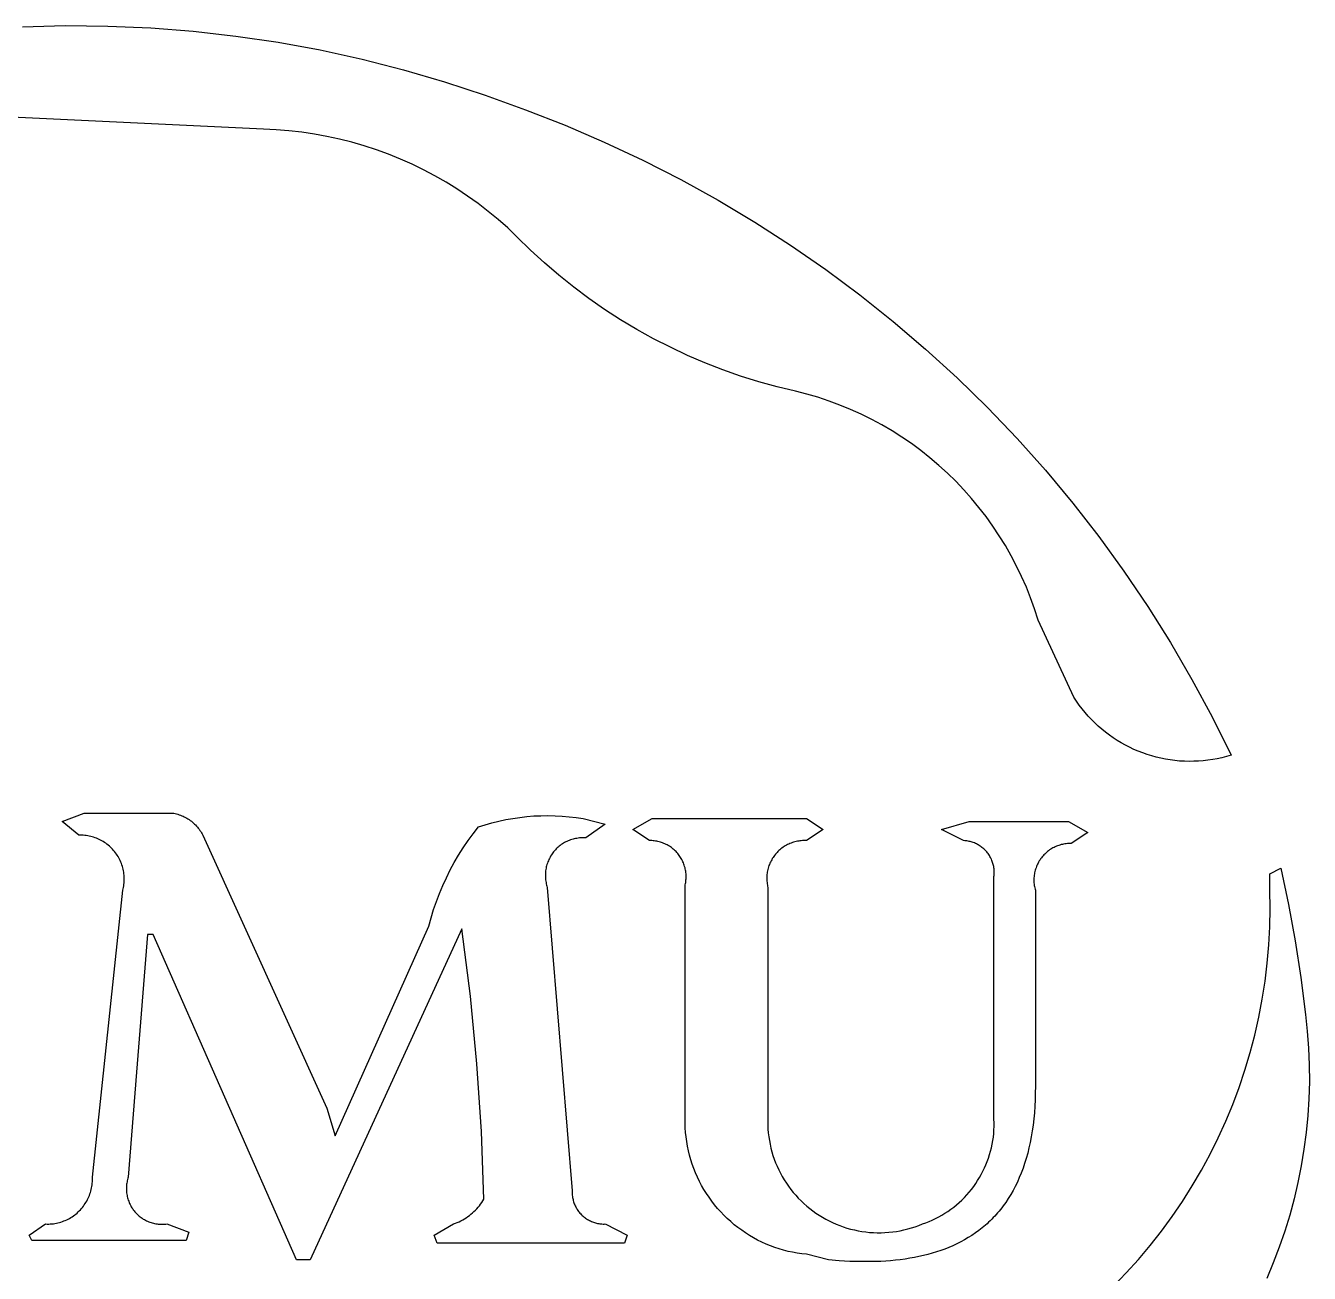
# Model space of a CAD drawing. Header units: millimetres. Extents: x 2135 to 254135, y 1035 to 90135.
# Drawn here: x 38987.3 to 39266.8, y 7235.4 to 7507.1 of the extents above; entities that cross this region are included whole.
import ezdxf

# ---------------------------------------------------------------- set-up
doc = ezdxf.new("R2010")
doc.units = ezdxf.units.MM
for name, color, linetype in [('form_TED.A', 40, 'Continuous'), ('HAT_TED.A', 9, 'Continuous'), ('WA2(가벽)_TED.A', 7, 'Continuous')]:
    doc.layers.add(name, color=color, linetype=linetype)

# ---------------------------------------------------------------- blocks, each defined once
blk = doc.blocks.new('BLOCK')
at = {"layer": 'HAT_TED.A', "color": 251}
for p, q in [((423961.526, -454299.521), (423961.987, -454299.509)), ((423961.987, -454299.509), (423962.448, -454299.513)), ((423962.448, -454299.513), (423962.909, -454299.533)), ((423962.909, -454299.533), (423963.368, -454299.569)), ((423963.368, -454299.569), (423963.827, -454299.621)), ((423963.827, -454299.621), (423964.283, -454299.688)), ((423964.283, -454299.688), (423964.736, -454299.771)), ((423964.736, -454299.771), (423965.187, -454299.87)), ((423965.187, -454299.87), (423965.633, -454299.984)), ((423965.633, -454299.984), (423966.076, -454300.113)), ((423966.076, -454300.113), (423966.514, -454300.257)), ((423966.514, -454300.257), (423966.947, -454300.417)), ((423966.947, -454300.417), (423967.375, -454300.583)), ((423964.124, -454300.625), (423961.033, -454300.476)), ((423964.262, -454300.631), (423964.124, -454300.625)), ((423964.399, -454300.642), (423964.262, -454300.631)), ((423964.537, -454300.658), (423964.399, -454300.642)), ((423964.673, -454300.678), (423964.537, -454300.658)), ((423964.809, -454300.703), (423964.673, -454300.678)), ((423964.944, -454300.732), (423964.809, -454300.703)), ((423967.375, -454300.583), (423967.797, -454300.763)), ((423965.078, -454300.766), (423964.944, -454300.732)), ((423965.211, -454300.805), (423965.078, -454300.766)), ((423965.342, -454300.848), (423965.211, -454300.805)), ((423965.472, -454300.895), (423965.342, -454300.848)), ((423967.797, -454300.763), (423968.214, -454300.958)), ((423965.6, -454300.947), (423965.472, -454300.895)), ((423965.726, -454301.003), (423965.6, -454300.947)), ((423968.214, -454300.958), (423968.623, -454301.167)), ((423965.85, -454301.063), (423965.726, -454301.003)), ((423965.972, -454301.128), (423965.85, -454301.063)), ((423966.092, -454301.196), (423965.972, -454301.128)), ((423966.21, -454301.269), (423966.092, -454301.196)), ((423968.623, -454301.167), (423969.025, -454301.389)), ((423966.325, -454301.345), (423966.21, -454301.269)), ((423966.437, -454301.426), (423966.325, -454301.345)), ((423969.025, -454301.389), (423969.42, -454301.625)), ((423966.547, -454301.51), (423966.437, -454301.426)), ((423966.653, -454301.598), (423966.547, -454301.51)), ((423966.757, -454301.689), (423966.653, -454301.598)), ((423969.42, -454301.625), (423969.806, -454301.873)), ((423966.857, -454301.784), (423966.757, -454301.689)), ((423967.003, -454301.927), (423966.857, -454301.784)), ((423967.154, -454302.066), (423967.003, -454301.927)), ((423969.806, -454301.873), (423970.184, -454302.135)), ((423967.309, -454302.199), (423967.154, -454302.066)), ((423967.469, -454302.327), (423967.309, -454302.199)), ((423970.184, -454302.135), (423970.552, -454302.409)), ((423967.633, -454302.45), (423967.469, -454302.327)), ((423967.801, -454302.567), (423967.633, -454302.45)), ((423970.552, -454302.409), (423970.912, -454302.696)), ((423967.973, -454302.678), (423967.801, -454302.567)), ((423968.148, -454302.783), (423967.973, -454302.678)), ((423968.327, -454302.882), (423968.148, -454302.783)), ((423970.912, -454302.696), (423971.261, -454302.994)), ((423968.51, -454302.975), (423968.327, -454302.882)), ((423968.695, -454303.062), (423968.51, -454302.975)), ((423968.883, -454303.143), (423968.695, -454303.062)), ((423971.261, -454302.994), (423971.6, -454303.304)), ((423969.074, -454303.217), (423968.883, -454303.143)), ((423969.267, -454303.285), (423969.074, -454303.217)), ((423969.462, -454303.346), (423969.267, -454303.285)), ((423971.6, -454303.304), (423971.929, -454303.625)), ((423969.66, -454303.4), (423969.462, -454303.346)), ((423969.859, -454303.448), (423969.66, -454303.4)), ((423969.98, -454303.479), (423969.859, -454303.448)), ((423970.101, -454303.514), (423969.98, -454303.479)), ((423970.22, -454303.554), (423970.101, -454303.514)), ((423970.337, -454303.597), (423970.22, -454303.554)), ((423970.453, -454303.645), (423970.337, -454303.597)), ((423970.567, -454303.697), (423970.453, -454303.645)), ((423970.68, -454303.753), (423970.567, -454303.697)), ((423970.79, -454303.812), (423970.68, -454303.753)), ((423971.929, -454303.625), (423972.246, -454303.957)), ((423970.899, -454303.875), (423970.79, -454303.812)), ((423971.005, -454303.943), (423970.899, -454303.875)), ((423971.108, -454304.013), (423971.005, -454303.943)), ((423971.209, -454304.088), (423971.108, -454304.013)), ((423972.246, -454303.957), (423972.552, -454304.3)), ((423971.308, -454304.165), (423971.209, -454304.088)), ((423971.403, -454304.247), (423971.308, -454304.165)), ((423971.496, -454304.331), (423971.403, -454304.247)), ((423972.552, -454304.3), (423972.847, -454304.653)), ((423971.586, -454304.419), (423971.496, -454304.331)), ((423971.672, -454304.509), (423971.586, -454304.419)), ((423971.756, -454304.603), (423971.672, -454304.509)), ((423971.836, -454304.7), (423971.756, -454304.603)), ((423971.913, -454304.799), (423971.836, -454304.7)), ((423972.847, -454304.653), (423973.129, -454305.015)), ((423971.986, -454304.901), (423971.913, -454304.799)), ((423972.055, -454305.005), (423971.986, -454304.901)), ((423972.121, -454305.112), (423972.055, -454305.005)), ((423972.183, -454305.221), (423972.121, -454305.112)), ((423973.129, -454305.015), (423973.399, -454305.387)), ((423972.242, -454305.332), (423972.183, -454305.221)), ((423972.296, -454305.445), (423972.242, -454305.332)), ((423973.399, -454305.387), (423973.656, -454305.767)), ((423972.347, -454305.56), (423972.296, -454305.445)), ((423972.393, -454305.676), (423972.347, -454305.56)), ((423972.435, -454305.794), (423972.393, -454305.676)), ((423972.474, -454305.914), (423972.435, -454305.794)), ((423973.656, -454305.767), (423973.901, -454306.157)), ((423972.86, -454306.746), (423972.474, -454305.914)), ((423973.901, -454306.157), (423974.132, -454306.554)), ((423974.132, -454306.554), (423974.35, -454306.958)), ((423972.888, -454306.789), (423972.86, -454306.746)), ((423972.917, -454306.83), (423972.888, -454306.789)), ((423972.948, -454306.871), (423972.917, -454306.83)), ((423972.98, -454306.911), (423972.948, -454306.871)), ((423973.014, -454306.949), (423972.98, -454306.911)), ((423973.049, -454306.986), (423973.014, -454306.949)), ((423973.085, -454307.022), (423973.049, -454306.986)), ((423973.122, -454307.057), (423973.085, -454307.022)), ((423973.161, -454307.091), (423973.122, -454307.057)), ((423974.35, -454306.958), (423974.554, -454307.37)), ((423973.201, -454307.123), (423973.161, -454307.091)), ((423973.242, -454307.154), (423973.201, -454307.123)), ((423973.283, -454307.183), (423973.242, -454307.154)), ((423973.326, -454307.211), (423973.283, -454307.183)), ((423973.37, -454307.237), (423973.326, -454307.211)), ((423973.415, -454307.262), (423973.37, -454307.237)), ((423973.46, -454307.285), (423973.415, -454307.262)), ((423973.506, -454307.307), (423973.46, -454307.285)), ((423973.553, -454307.327), (423973.506, -454307.307)), ((423973.601, -454307.346), (423973.553, -454307.327)), ((423973.649, -454307.362), (423973.601, -454307.346)), ((423973.698, -454307.378), (423973.649, -454307.362)), ((423973.747, -454307.391), (423973.698, -454307.378)), ((423973.797, -454307.403), (423973.747, -454307.391)), ((423973.847, -454307.413), (423973.797, -454307.403)), ((423973.897, -454307.421), (423973.847, -454307.413)), ((423973.948, -454307.428), (423973.897, -454307.421)), ((423973.999, -454307.433), (423973.948, -454307.428)), ((423974.05, -454307.436), (423973.999, -454307.433)), ((423974.101, -454307.437), (423974.05, -454307.436)), ((423974.152, -454307.436), (423974.101, -454307.437)), ((423974.203, -454307.434), (423974.152, -454307.436)), ((423974.254, -454307.43), (423974.203, -454307.434)), ((423974.304, -454307.425), (423974.254, -454307.43)), ((423974.355, -454307.417), (423974.304, -454307.425)), ((423974.405, -454307.408), (423974.355, -454307.417)), ((423974.455, -454307.397), (423974.405, -454307.408)), ((423974.505, -454307.384), (423974.455, -454307.397)), ((423974.554, -454307.37), (423974.505, -454307.384)), ((423961.955, -454308.083), (423962.192, -454307.994)), ((423962.192, -454307.994), (423963.143, -454307.994)), ((423963.143, -454307.994), (423963.158, -454307.996)), ((423963.158, -454307.996), (423963.173, -454308)), ((423963.173, -454308), (423963.187, -454308.003)), ((423963.187, -454308.003), (423963.202, -454308.007)), ((423963.202, -454308.007), (423963.216, -454308.012)), ((423963.216, -454308.012), (423963.23, -454308.016)), ((423963.23, -454308.016), (423963.244, -454308.022)), ((423963.244, -454308.022), (423963.258, -454308.028)), ((423963.258, -454308.028), (423963.271, -454308.034)), ((423963.271, -454308.034), (423963.285, -454308.041)), ((423963.285, -454308.041), (423963.298, -454308.048)), ((423966.811, -454308.051), (423966.887, -454308.04)), ((423966.887, -454308.04), (423966.962, -454308.031)), ((423966.962, -454308.031), (423967.039, -454308.025)), ((423967.039, -454308.025), (423967.115, -454308.022)), ((423967.115, -454308.022), (423967.191, -454308.021)), ((423967.191, -454308.021), (423967.267, -454308.022)), ((423967.267, -454308.022), (423967.343, -454308.026)), ((423967.343, -454308.026), (423967.419, -454308.033)), ((423967.419, -454308.033), (423967.495, -454308.042)), ((423967.495, -454308.042), (423967.571, -454308.053)), ((423962.133, -454308.232), (423961.955, -454308.083)), ((423963.298, -454308.048), (423963.311, -454308.056)), ((423963.311, -454308.056), (423963.323, -454308.064)), ((423963.323, -454308.064), (423963.336, -454308.073)), ((423963.336, -454308.073), (423963.348, -454308.082)), ((423963.348, -454308.082), (423963.359, -454308.091)), ((423963.359, -454308.091), (423963.37, -454308.101)), ((423963.37, -454308.101), (423963.381, -454308.112)), ((423963.381, -454308.112), (423963.392, -454308.122)), ((423963.392, -454308.122), (423963.402, -454308.133)), ((423963.402, -454308.133), (423963.412, -454308.144)), ((423963.412, -454308.144), (423963.422, -454308.156)), ((423963.422, -454308.156), (423963.431, -454308.168)), ((423963.431, -454308.168), (423963.44, -454308.18)), ((423963.44, -454308.18), (423963.448, -454308.193)), ((423966.384, -454308.216), (423966.441, -454308.143)), ((423966.441, -454308.143), (423966.514, -454308.119)), ((423966.514, -454308.119), (423966.587, -454308.098)), ((423966.587, -454308.098), (423966.662, -454308.08)), ((423966.662, -454308.08), (423966.736, -454308.064)), ((423966.736, -454308.064), (423966.811, -454308.051)), ((423967.571, -454308.053), (423967.808, -454308.113)), ((423967.808, -454308.113), (423967.6, -454308.261)), ((423968.105, -454308.172), (423968.313, -454308.053)), ((423968.284, -454308.291), (423968.105, -454308.172)), ((423968.313, -454308.053), (423969.978, -454308.053)), ((423969.978, -454308.053), (423970.156, -454308.172)), ((423970.156, -454308.172), (423969.978, -454308.291)), ((423971.434, -454308.172), (423971.731, -454308.083)), ((423971.671, -454308.291), (423971.434, -454308.172)), ((423971.731, -454308.083), (423972.8, -454308.083)), ((423972.8, -454308.083), (423973.008, -454308.202)), ((423962.149, -454308.231), (423962.133, -454308.232)), ((423962.166, -454308.232), (423962.149, -454308.231)), ((423962.182, -454308.232), (423962.166, -454308.232)), ((423962.198, -454308.234), (423962.182, -454308.232)), ((423962.214, -454308.236), (423962.198, -454308.234)), ((423962.231, -454308.238), (423962.214, -454308.236)), ((423962.247, -454308.241), (423962.231, -454308.238)), ((423962.263, -454308.245), (423962.247, -454308.241)), ((423962.279, -454308.249), (423962.263, -454308.245)), ((423962.294, -454308.254), (423962.279, -454308.249)), ((423962.31, -454308.259), (423962.294, -454308.254)), ((423962.325, -454308.265), (423962.31, -454308.259)), ((423962.34, -454308.271), (423962.325, -454308.265)), ((423962.355, -454308.278), (423962.34, -454308.271)), ((423962.37, -454308.285), (423962.355, -454308.278)), ((423962.384, -454308.293), (423962.37, -454308.285)), ((423962.398, -454308.301), (423962.384, -454308.293)), ((423962.412, -454308.31), (423962.398, -454308.301)), ((423962.425, -454308.319), (423962.412, -454308.31)), ((423962.438, -454308.329), (423962.425, -454308.319)), ((423963.448, -454308.193), (423963.456, -454308.205)), ((423963.456, -454308.205), (423963.463, -454308.218)), ((423963.463, -454308.218), (423963.47, -454308.232)), ((423963.47, -454308.232), (423964.807, -454311.173)), ((423966.278, -454308.367), (423966.33, -454308.291)), ((423966.33, -454308.291), (423966.384, -454308.216)), ((423967.358, -454308.319), (423967.346, -454308.326)), ((423967.37, -454308.312), (423967.358, -454308.319)), ((423967.382, -454308.305), (423967.37, -454308.312)), ((423967.395, -454308.299), (423967.382, -454308.305)), ((423967.408, -454308.293), (423967.395, -454308.299)), ((423967.421, -454308.288), (423967.408, -454308.293)), ((423967.434, -454308.283), (423967.421, -454308.288)), ((423967.447, -454308.279), (423967.434, -454308.283)), ((423967.461, -454308.275), (423967.447, -454308.279)), ((423967.475, -454308.271), (423967.461, -454308.275)), ((423967.488, -454308.268), (423967.475, -454308.271)), ((423967.502, -454308.266), (423967.488, -454308.268)), ((423967.516, -454308.263), (423967.502, -454308.266)), ((423967.53, -454308.262), (423967.516, -454308.263)), ((423967.544, -454308.261), (423967.53, -454308.262)), ((423967.558, -454308.26), (423967.544, -454308.261)), ((423967.572, -454308.26), (423967.558, -454308.26)), ((423967.586, -454308.261), (423967.572, -454308.26)), ((423967.6, -454308.261), (423967.586, -454308.261)), ((423968.297, -454308.291), (423968.284, -454308.291)), ((423968.31, -454308.291), (423968.297, -454308.291)), ((423968.324, -454308.292), (423968.31, -454308.291)), ((423968.337, -454308.294), (423968.324, -454308.292)), ((423968.35, -454308.295), (423968.337, -454308.294)), ((423968.363, -454308.298), (423968.35, -454308.295)), ((423968.376, -454308.3), (423968.363, -454308.298)), ((423968.389, -454308.303), (423968.376, -454308.3)), ((423968.402, -454308.307), (423968.389, -454308.303)), ((423968.415, -454308.311), (423968.402, -454308.307)), ((423968.427, -454308.315), (423968.415, -454308.311)), ((423968.44, -454308.32), (423968.427, -454308.315)), ((423968.452, -454308.326), (423968.44, -454308.32)), ((423969.799, -454308.322), (423969.786, -454308.328)), ((423969.812, -454308.317), (423969.799, -454308.322)), ((423969.825, -454308.312), (423969.812, -454308.317)), ((423969.838, -454308.308), (423969.825, -454308.312)), ((423969.852, -454308.304), (423969.838, -454308.308)), ((423969.866, -454308.301), (423969.852, -454308.304)), ((423969.879, -454308.298), (423969.866, -454308.301)), ((423969.893, -454308.295), (423969.879, -454308.298)), ((423969.907, -454308.293), (423969.893, -454308.295)), ((423969.921, -454308.292), (423969.907, -454308.293)), ((423969.935, -454308.291), (423969.921, -454308.292)), ((423969.949, -454308.291), (423969.935, -454308.291)), ((423969.963, -454308.291), (423969.949, -454308.291)), ((423969.978, -454308.291), (423969.963, -454308.291)), ((423971.683, -454308.292), (423971.671, -454308.291)), ((423971.695, -454308.293), (423971.683, -454308.292)), ((423971.707, -454308.294), (423971.695, -454308.293)), ((423971.718, -454308.296), (423971.707, -454308.294)), ((423971.73, -454308.299), (423971.718, -454308.296)), ((423971.742, -454308.301), (423971.73, -454308.299)), ((423971.753, -454308.304), (423971.742, -454308.301)), ((423971.764, -454308.308), (423971.753, -454308.304)), ((423971.775, -454308.312), (423971.764, -454308.308)), ((423971.787, -454308.316), (423971.775, -454308.312)), ((423971.797, -454308.321), (423971.787, -454308.316)), ((423971.808, -454308.326), (423971.797, -454308.321)), ((423972.803, -454308.321), (423972.789, -454308.322)), ((423972.816, -454308.321), (423972.803, -454308.321)), ((423972.83, -454308.321), (423972.816, -454308.321)), ((423973.008, -454308.202), (423972.83, -454308.321)), ((423962.451, -454308.339), (423962.438, -454308.329)), ((423962.464, -454308.35), (423962.451, -454308.339)), ((423962.476, -454308.361), (423962.464, -454308.35)), ((423962.488, -454308.373), (423962.476, -454308.361)), ((423962.499, -454308.384), (423962.488, -454308.373)), ((423962.51, -454308.397), (423962.499, -454308.384)), ((423962.52, -454308.409), (423962.51, -454308.397)), ((423962.53, -454308.422), (423962.52, -454308.409)), ((423962.54, -454308.435), (423962.53, -454308.422)), ((423962.549, -454308.449), (423962.54, -454308.435)), ((423962.557, -454308.463), (423962.549, -454308.449)), ((423966.181, -454308.526), (423966.228, -454308.446)), ((423966.228, -454308.446), (423966.278, -454308.367)), ((423967.22, -454308.457), (423967.213, -454308.469)), ((423967.228, -454308.445), (423967.22, -454308.457)), ((423967.236, -454308.434), (423967.228, -454308.445)), ((423967.244, -454308.422), (423967.236, -454308.434)), ((423967.252, -454308.411), (423967.244, -454308.422)), ((423967.261, -454308.4), (423967.252, -454308.411)), ((423967.271, -454308.39), (423967.261, -454308.4)), ((423967.281, -454308.38), (423967.271, -454308.39)), ((423967.291, -454308.37), (423967.281, -454308.38)), ((423967.301, -454308.36), (423967.291, -454308.37)), ((423967.312, -454308.351), (423967.301, -454308.36)), ((423967.323, -454308.343), (423967.312, -454308.351)), ((423967.334, -454308.334), (423967.323, -454308.343)), ((423967.346, -454308.326), (423967.334, -454308.334)), ((423968.464, -454308.331), (423968.452, -454308.326)), ((423968.476, -454308.337), (423968.464, -454308.331)), ((423968.488, -454308.344), (423968.476, -454308.337)), ((423968.499, -454308.351), (423968.488, -454308.344)), ((423968.51, -454308.358), (423968.499, -454308.351)), ((423968.521, -454308.366), (423968.51, -454308.358)), ((423968.532, -454308.374), (423968.521, -454308.366)), ((423968.542, -454308.382), (423968.532, -454308.374)), ((423968.552, -454308.391), (423968.542, -454308.382)), ((423968.562, -454308.4), (423968.552, -454308.391)), ((423968.571, -454308.409), (423968.562, -454308.4)), ((423968.58, -454308.419), (423968.571, -454308.409)), ((423968.589, -454308.429), (423968.58, -454308.419)), ((423968.597, -454308.44), (423968.589, -454308.429)), ((423968.605, -454308.45), (423968.597, -454308.44)), ((423968.613, -454308.461), (423968.605, -454308.45)), ((423969.633, -454308.45), (423969.625, -454308.461)), ((423969.642, -454308.438), (423969.633, -454308.45)), ((423969.651, -454308.428), (423969.642, -454308.438)), ((423969.66, -454308.417), (423969.651, -454308.428)), ((423969.67, -454308.407), (423969.66, -454308.417)), ((423969.68, -454308.398), (423969.67, -454308.407)), ((423969.691, -454308.388), (423969.68, -454308.398)), ((423969.702, -454308.379), (423969.691, -454308.388)), ((423969.713, -454308.371), (423969.702, -454308.379)), ((423969.724, -454308.362), (423969.713, -454308.371)), ((423969.736, -454308.355), (423969.724, -454308.362)), ((423969.748, -454308.347), (423969.736, -454308.355)), ((423969.76, -454308.34), (423969.748, -454308.347)), ((423969.773, -454308.334), (423969.76, -454308.34)), ((423969.786, -454308.328), (423969.773, -454308.334)), ((423971.819, -454308.331), (423971.808, -454308.326)), ((423971.829, -454308.337), (423971.819, -454308.331)), ((423971.839, -454308.343), (423971.829, -454308.337)), ((423971.849, -454308.349), (423971.839, -454308.343)), ((423971.859, -454308.356), (423971.849, -454308.349)), ((423971.868, -454308.363), (423971.859, -454308.356)), ((423971.878, -454308.371), (423971.868, -454308.363)), ((423971.887, -454308.378), (423971.878, -454308.371)), ((423971.895, -454308.386), (423971.887, -454308.378)), ((423971.904, -454308.395), (423971.895, -454308.386)), ((423971.912, -454308.403), (423971.904, -454308.395)), ((423971.92, -454308.412), (423971.912, -454308.403)), ((423971.927, -454308.422), (423971.92, -454308.412)), ((423971.934, -454308.431), (423971.927, -454308.422)), ((423971.941, -454308.441), (423971.934, -454308.431)), ((423971.948, -454308.451), (423971.941, -454308.441)), ((423971.954, -454308.461), (423971.948, -454308.451)), ((423972.527, -454308.455), (423972.518, -454308.465)), ((423972.536, -454308.445), (423972.527, -454308.455)), ((423972.546, -454308.435), (423972.536, -454308.445)), ((423972.556, -454308.425), (423972.546, -454308.435)), ((423972.566, -454308.416), (423972.556, -454308.425)), ((423972.576, -454308.408), (423972.566, -454308.416)), ((423972.587, -454308.399), (423972.576, -454308.408)), ((423972.598, -454308.391), (423972.587, -454308.399)), ((423972.61, -454308.384), (423972.598, -454308.391)), ((423972.621, -454308.376), (423972.61, -454308.384)), ((423972.633, -454308.37), (423972.621, -454308.376)), ((423972.645, -454308.363), (423972.633, -454308.37)), ((423972.658, -454308.357), (423972.645, -454308.363)), ((423972.67, -454308.352), (423972.658, -454308.357)), ((423972.683, -454308.347), (423972.67, -454308.352)), ((423972.696, -454308.342), (423972.683, -454308.347)), ((423972.709, -454308.338), (423972.696, -454308.342)), ((423972.722, -454308.334), (423972.709, -454308.338)), ((423972.735, -454308.331), (423972.722, -454308.334)), ((423972.748, -454308.328), (423972.735, -454308.331)), ((423972.762, -454308.326), (423972.748, -454308.328)), ((423972.776, -454308.324), (423972.762, -454308.326)), ((423972.789, -454308.322), (423972.776, -454308.324)), ((423962.565, -454308.477), (423962.557, -454308.463)), ((423962.573, -454308.492), (423962.565, -454308.477)), ((423962.58, -454308.506), (423962.573, -454308.492)), ((423962.587, -454308.521), (423962.58, -454308.506)), ((423962.593, -454308.537), (423962.587, -454308.521)), ((423962.598, -454308.552), (423962.593, -454308.537)), ((423962.604, -454308.568), (423962.598, -454308.552)), ((423962.608, -454308.583), (423962.604, -454308.568)), ((423962.612, -454308.599), (423962.608, -454308.583)), ((423966.137, -454308.607), (423966.181, -454308.526)), ((423967.17, -454308.588), (423967.168, -454308.602)), ((423967.173, -454308.574), (423967.17, -454308.588)), ((423967.176, -454308.561), (423967.173, -454308.574)), ((423967.18, -454308.547), (423967.176, -454308.561)), ((423967.185, -454308.534), (423967.18, -454308.547)), ((423967.19, -454308.52), (423967.185, -454308.534)), ((423967.195, -454308.507), (423967.19, -454308.52)), ((423967.201, -454308.495), (423967.195, -454308.507)), ((423967.207, -454308.482), (423967.201, -454308.495)), ((423967.213, -454308.469), (423967.207, -454308.482)), ((423968.62, -454308.472), (423968.613, -454308.461)), ((423968.627, -454308.484), (423968.62, -454308.472)), ((423968.634, -454308.495), (423968.627, -454308.484)), ((423968.64, -454308.507), (423968.634, -454308.495)), ((423968.646, -454308.519), (423968.64, -454308.507)), ((423968.651, -454308.531), (423968.646, -454308.519)), ((423968.656, -454308.544), (423968.651, -454308.531)), ((423968.66, -454308.556), (423968.656, -454308.544)), ((423968.664, -454308.569), (423968.66, -454308.556)), ((423968.668, -454308.582), (423968.664, -454308.569)), ((423968.671, -454308.595), (423968.668, -454308.582)), ((423968.673, -454308.608), (423968.671, -454308.595)), ((423969.564, -454308.587), (423969.561, -454308.601)), ((423969.568, -454308.574), (423969.564, -454308.587)), ((423969.573, -454308.56), (423969.568, -454308.574)), ((423969.578, -454308.547), (423969.573, -454308.56)), ((423969.583, -454308.534), (423969.578, -454308.547)), ((423969.589, -454308.521), (423969.583, -454308.534)), ((423969.595, -454308.509), (423969.589, -454308.521)), ((423969.602, -454308.496), (423969.595, -454308.509)), ((423969.609, -454308.484), (423969.602, -454308.496)), ((423969.617, -454308.472), (423969.609, -454308.484)), ((423969.625, -454308.461), (423969.617, -454308.472)), ((423971.96, -454308.471), (423971.954, -454308.461)), ((423971.965, -454308.482), (423971.96, -454308.471)), ((423971.97, -454308.492), (423971.965, -454308.482)), ((423971.975, -454308.503), (423971.97, -454308.492)), ((423971.979, -454308.514), (423971.975, -454308.503)), ((423971.983, -454308.525), (423971.979, -454308.514)), ((423971.987, -454308.537), (423971.983, -454308.525)), ((423971.99, -454308.548), (423971.987, -454308.537)), ((423971.993, -454308.56), (423971.99, -454308.548)), ((423971.995, -454308.571), (423971.993, -454308.56)), ((423971.997, -454308.583), (423971.995, -454308.571)), ((423971.999, -454308.595), (423971.997, -454308.583)), ((423972, -454308.606), (423971.999, -454308.595)), ((423972.447, -454308.597), (423972.443, -454308.61)), ((423972.451, -454308.584), (423972.447, -454308.597)), ((423972.456, -454308.571), (423972.451, -454308.584)), ((423972.461, -454308.558), (423972.456, -454308.571)), ((423972.467, -454308.546), (423972.461, -454308.558)), ((423972.473, -454308.534), (423972.467, -454308.546)), ((423972.479, -454308.522), (423972.473, -454308.534)), ((423972.486, -454308.51), (423972.479, -454308.522)), ((423972.494, -454308.498), (423972.486, -454308.51)), ((423972.501, -454308.487), (423972.494, -454308.498)), ((423972.509, -454308.476), (423972.501, -454308.487)), ((423972.518, -454308.465), (423972.509, -454308.476)), ((423974.97, -454308.648), (423975.088, -454308.588)), ((423975.088, -454308.588), (423975.172, -454308.979)), ((423962.615, -454308.615), (423962.612, -454308.599)), ((423962.618, -454308.631), (423962.615, -454308.615)), ((423962.62, -454308.647), (423962.618, -454308.631)), ((423962.622, -454308.664), (423962.62, -454308.647)), ((423962.623, -454308.68), (423962.622, -454308.664)), ((423962.622, -454308.745), (423962.623, -454308.729)), ((423962.624, -454308.696), (423962.623, -454308.68)), ((423962.623, -454308.729), (423962.624, -454308.713)), ((423962.624, -454308.713), (423962.624, -454308.696)), ((423966.057, -454308.774), (423966.096, -454308.69)), ((423966.096, -454308.69), (423966.137, -454308.607)), ((423967.164, -454308.63), (423967.163, -454308.644)), ((423967.163, -454308.644), (423967.163, -454308.658)), ((423967.163, -454308.658), (423967.163, -454308.672)), ((423967.163, -454308.672), (423967.163, -454308.686)), ((423967.163, -454308.686), (423967.164, -454308.7)), ((423967.166, -454308.616), (423967.164, -454308.63)), ((423967.164, -454308.7), (423967.166, -454308.714)), ((423967.168, -454308.602), (423967.166, -454308.616)), ((423967.166, -454308.714), (423967.168, -454308.728)), ((423967.168, -454308.728), (423967.17, -454308.742)), ((423968.676, -454308.621), (423968.673, -454308.608)), ((423968.675, -454308.74), (423968.677, -454308.727)), ((423968.677, -454308.634), (423968.676, -454308.621)), ((423968.679, -454308.647), (423968.677, -454308.634)), ((423968.677, -454308.727), (423968.678, -454308.714)), ((423968.678, -454308.714), (423968.679, -454308.701)), ((423968.68, -454308.661), (423968.679, -454308.647)), ((423968.679, -454308.701), (423968.68, -454308.687)), ((423968.68, -454308.674), (423968.68, -454308.661)), ((423968.68, -454308.687), (423968.68, -454308.674)), ((423969.55, -454308.671), (423969.549, -454308.685)), ((423969.549, -454308.685), (423969.549, -454308.699)), ((423969.549, -454308.699), (423969.549, -454308.713)), ((423969.549, -454308.713), (423969.55, -454308.727)), ((423969.551, -454308.656), (423969.55, -454308.671)), ((423969.55, -454308.727), (423969.552, -454308.741)), ((423969.553, -454308.642), (423969.551, -454308.656)), ((423969.555, -454308.629), (423969.553, -454308.642)), ((423969.557, -454308.615), (423969.555, -454308.629)), ((423969.561, -454308.601), (423969.557, -454308.615)), ((423971.998, -454308.677), (423971.999, -454308.666)), ((423971.998, -454311.292), (423971.998, -454308.677)), ((423971.999, -454308.666), (423972, -454308.654)), ((423972, -454308.618), (423972, -454308.606)), ((423972.001, -454308.63), (423972, -454308.618)), ((423972, -454308.654), (423972.001, -454308.642)), ((423972.001, -454308.642), (423972.001, -454308.63)), ((423972.429, -454308.691), (423972.428, -454308.704)), ((423972.428, -454308.704), (423972.428, -454308.718)), ((423972.428, -454308.718), (423972.429, -454308.732)), ((423972.43, -454308.677), (423972.429, -454308.691)), ((423972.429, -454308.732), (423972.429, -454308.745)), ((423972.432, -454308.663), (423972.43, -454308.677)), ((423972.434, -454308.65), (423972.432, -454308.663)), ((423972.436, -454308.636), (423972.434, -454308.65)), ((423972.439, -454308.623), (423972.436, -454308.636)), ((423972.443, -454308.61), (423972.439, -454308.623)), ((423974.97, -454308.826), (423974.97, -454308.648)), ((423962.281, -454311.916), (423962.608, -454308.826)), ((423962.608, -454308.826), (423962.612, -454308.81)), ((423962.612, -454308.81), (423962.616, -454308.794)), ((423962.616, -454308.794), (423962.618, -454308.778)), ((423962.618, -454308.778), (423962.621, -454308.762)), ((423962.621, -454308.762), (423962.622, -454308.745)), ((423965.988, -454308.946), (423966.021, -454308.86)), ((423966.021, -454308.86), (423966.057, -454308.774)), ((423967.17, -454308.742), (423967.173, -454308.756)), ((423967.173, -454308.756), (423967.176, -454308.769)), ((423967.176, -454308.769), (423967.18, -454308.783)), ((423967.18, -454308.783), (423967.184, -454308.796)), ((423967.184, -454308.796), (423967.452, -454312.065)), ((423968.67, -454308.767), (423968.673, -454308.754)), ((423968.67, -454309.985), (423968.67, -454308.767)), ((423968.673, -454308.754), (423968.675, -454308.74)), ((423969.552, -454308.741), (423969.553, -454308.755)), ((423969.553, -454308.755), (423969.556, -454308.769)), ((423969.556, -454308.769), (423969.558, -454308.783)), ((423969.558, -454308.783), (423969.562, -454308.796)), ((423969.562, -454308.796), (423969.562, -454311.233)), ((423972.429, -454308.745), (423972.431, -454308.759)), ((423972.431, -454308.759), (423972.432, -454308.773)), ((423972.432, -454308.773), (423972.434, -454308.786)), ((423972.434, -454308.786), (423972.437, -454308.799)), ((423972.437, -454308.799), (423972.44, -454308.813)), ((423972.44, -454308.813), (423972.444, -454308.826)), ((423972.444, -454308.826), (423972.444, -454310.936)), ((423974.973, -454309.022), (423974.97, -454308.826)), ((423965.958, -454309.034), (423965.988, -454308.946)), ((423975.172, -454308.979), (423975.244, -454309.372)), ((423965.907, -454309.212), (423965.931, -454309.123)), ((423965.931, -454309.123), (423965.958, -454309.034)), ((423974.97, -454309.219), (423974.973, -454309.022)), ((423966.263, -454309.242), (423964.629, -454312.808)), ((423964.896, -454311.471), (423965.907, -454309.212)), ((423966.356, -454309.967), (423966.263, -454309.242)), ((423974.959, -454309.415), (423974.97, -454309.219)), ((423962.876, -454309.301), (423962.757, -454310.787)), ((423962.935, -454309.301), (423962.876, -454309.301)), ((423964.48, -454312.808), (423962.935, -454309.301)), ((423974.943, -454309.611), (423974.959, -454309.415)), ((423975.244, -454309.372), (423975.305, -454309.767)), ((423974.919, -454309.806), (423974.943, -454309.611)), ((423974.889, -454310), (423974.919, -454309.806)), ((423975.305, -454309.767), (423975.356, -454310.163)), ((423966.426, -454310.694), (423966.356, -454309.967)), ((423968.67, -454311.233), (423968.67, -454309.985)), ((423974.852, -454310.193), (423974.889, -454310)), ((423974.809, -454310.385), (423974.852, -454310.193)), ((423975.356, -454310.163), (423975.375, -454310.344)), ((423974.759, -454310.575), (423974.809, -454310.385)), ((423975.375, -454310.344), (423975.389, -454310.526)), ((423975.389, -454310.526), (423975.396, -454310.707)), ((423974.703, -454310.763), (423974.759, -454310.575)), ((423962.757, -454310.787), (423962.668, -454311.916)), ((423966.475, -454311.424), (423966.426, -454310.694)), ((423974.64, -454310.949), (423974.703, -454310.763)), ((423975.396, -454310.707), (423975.397, -454310.889)), ((423972.444, -454310.936), (423972.443, -454311.01)), ((423974.571, -454311.133), (423974.64, -454310.949)), ((423975.397, -454310.889), (423975.392, -454311.071)), ((423972.441, -454311.083), (423972.437, -454311.153)), ((423972.443, -454311.01), (423972.441, -454311.083)), ((423975.392, -454311.071), (423975.38, -454311.253)), ((423964.807, -454311.173), (423964.896, -454311.471)), ((423972.433, -454311.222), (423972.426, -454311.29)), ((423972.437, -454311.153), (423972.433, -454311.222)), ((423974.496, -454311.315), (423974.571, -454311.133)), ((423968.668, -454311.283), (423968.67, -454311.233)), ((423968.668, -454311.333), (423968.668, -454311.283)), ((423968.67, -454311.384), (423968.668, -454311.333)), ((423969.562, -454311.233), (423969.559, -454311.274)), ((423969.559, -454311.274), (423969.559, -454311.316)), ((423969.559, -454311.316), (423969.559, -454311.357)), ((423969.559, -454311.357), (423969.562, -454311.399)), ((423971.999, -454311.331), (423971.998, -454311.292)), ((423971.999, -454311.37), (423971.999, -454311.331)), ((423972.419, -454311.355), (423972.41, -454311.419)), ((423972.426, -454311.29), (423972.419, -454311.355)), ((423974.414, -454311.493), (423974.496, -454311.315)), ((423975.38, -454311.253), (423975.363, -454311.434)), ((423966.501, -454312.154), (423966.475, -454311.424)), ((423968.673, -454311.434), (423968.67, -454311.384)), ((423968.679, -454311.484), (423968.673, -454311.434)), ((423968.686, -454311.533), (423968.679, -454311.484)), ((423969.562, -454311.399), (423969.565, -454311.44)), ((423969.565, -454311.44), (423969.57, -454311.481)), ((423969.57, -454311.481), (423969.577, -454311.522)), ((423971.985, -454311.523), (423971.991, -454311.485)), ((423971.991, -454311.485), (423971.995, -454311.447)), ((423971.995, -454311.447), (423971.998, -454311.408)), ((423971.998, -454311.408), (423971.999, -454311.37)), ((423972.399, -454311.482), (423972.388, -454311.542)), ((423972.41, -454311.419), (423972.399, -454311.482)), ((423974.327, -454311.669), (423974.414, -454311.493)), ((423975.363, -454311.434), (423975.339, -454311.615)), ((423968.694, -454311.583), (423968.686, -454311.533)), ((423968.705, -454311.632), (423968.694, -454311.583)), ((423968.717, -454311.681), (423968.705, -454311.632)), ((423969.577, -454311.522), (423969.584, -454311.563)), ((423969.584, -454311.563), (423969.594, -454311.603)), ((423969.594, -454311.603), (423969.604, -454311.643)), ((423971.951, -454311.674), (423971.961, -454311.637)), ((423971.961, -454311.637), (423971.97, -454311.599)), ((423971.97, -454311.599), (423971.978, -454311.561)), ((423971.978, -454311.561), (423971.985, -454311.523)), ((423972.375, -454311.601), (423972.361, -454311.659)), ((423972.388, -454311.542), (423972.375, -454311.601)), ((423975.339, -454311.615), (423975.31, -454311.794)), ((423968.73, -454311.729), (423968.717, -454311.681)), ((423968.746, -454311.777), (423968.73, -454311.729)), ((423968.763, -454311.824), (423968.746, -454311.777)), ((423969.604, -454311.643), (423969.616, -454311.683)), ((423969.616, -454311.683), (423969.63, -454311.722)), ((423969.63, -454311.722), (423969.644, -454311.761)), ((423969.644, -454311.761), (423969.66, -454311.799)), ((423971.911, -454311.783), (423971.926, -454311.747)), ((423971.926, -454311.747), (423971.939, -454311.711)), ((423971.939, -454311.711), (423971.951, -454311.674)), ((423972.328, -454311.769), (423972.311, -454311.821)), ((423972.345, -454311.715), (423972.328, -454311.769)), ((423972.361, -454311.659), (423972.345, -454311.715)), ((423974.233, -454311.842), (423974.327, -454311.669)), ((423962.282, -454311.933), (423962.281, -454311.916)), ((423962.668, -454311.916), (423962.664, -454311.929)), ((423968.782, -454311.871), (423968.763, -454311.824)), ((423968.802, -454311.917), (423968.782, -454311.871)), ((423968.824, -454311.962), (423968.802, -454311.917)), ((423969.66, -454311.799), (423969.678, -454311.837)), ((423969.678, -454311.837), (423969.696, -454311.874)), ((423969.696, -454311.874), (423969.716, -454311.911)), ((423969.716, -454311.911), (423969.738, -454311.946)), ((423971.842, -454311.921), (423971.861, -454311.887)), ((423971.861, -454311.887), (423971.879, -454311.853)), ((423971.879, -454311.853), (423971.896, -454311.818)), ((423971.896, -454311.818), (423971.911, -454311.783)), ((423972.291, -454311.872), (423972.271, -454311.922)), ((423972.311, -454311.821), (423972.291, -454311.872)), ((423974.134, -454312.012), (423974.233, -454311.842)), ((423975.31, -454311.794), (423975.274, -454311.973)), ((423962.265, -454312.066), (423962.269, -454312.049)), ((423962.269, -454312.049), (423962.273, -454312.033)), ((423962.273, -454312.033), (423962.276, -454312.016)), ((423962.276, -454312.016), (423962.278, -454312)), ((423962.278, -454312), (423962.28, -454311.983)), ((423962.28, -454311.983), (423962.281, -454311.967)), ((423962.281, -454311.967), (423962.282, -454311.95)), ((423962.282, -454311.95), (423962.282, -454311.933)), ((423962.648, -454312.02), (423962.647, -454312.033)), ((423962.647, -454312.033), (423962.647, -454312.047)), ((423962.647, -454312.047), (423962.647, -454312.06)), ((423962.649, -454312.007), (423962.648, -454312.02)), ((423962.65, -454311.994), (423962.649, -454312.007)), ((423962.652, -454311.981), (423962.65, -454311.994)), ((423962.654, -454311.968), (423962.652, -454311.981)), ((423962.657, -454311.955), (423962.654, -454311.968)), ((423962.66, -454311.942), (423962.657, -454311.955)), ((423962.664, -454311.929), (423962.66, -454311.942)), ((423968.847, -454312.006), (423968.824, -454311.962)), ((423968.872, -454312.05), (423968.847, -454312.006)), ((423968.899, -454312.093), (423968.872, -454312.05)), ((423969.738, -454311.946), (423969.76, -454311.981)), ((423969.76, -454311.981), (423969.784, -454312.015)), ((423969.784, -454312.015), (423969.808, -454312.049)), ((423969.808, -454312.049), (423969.834, -454312.081)), ((423971.731, -454312.078), (423971.755, -454312.049)), ((423971.755, -454312.049), (423971.779, -454312.018)), ((423971.779, -454312.018), (423971.801, -454311.986)), ((423971.801, -454311.986), (423971.822, -454311.954)), ((423971.822, -454311.954), (423971.842, -454311.921)), ((423972.227, -454312.016), (423972.203, -454312.061)), ((423972.25, -454311.97), (423972.227, -454312.016)), ((423972.271, -454311.922), (423972.25, -454311.97)), ((423974.029, -454312.178), (423974.134, -454312.012)), ((423975.274, -454311.973), (423975.233, -454312.15)), ((423962.203, -454312.202), (423962.212, -454312.188)), ((423962.212, -454312.188), (423962.221, -454312.174)), ((423962.221, -454312.174), (423962.229, -454312.159)), ((423962.229, -454312.159), (423962.236, -454312.144)), ((423962.236, -454312.144), (423962.243, -454312.129)), ((423962.243, -454312.129), (423962.249, -454312.113)), ((423962.249, -454312.113), (423962.255, -454312.097)), ((423962.255, -454312.097), (423962.26, -454312.082)), ((423962.26, -454312.082), (423962.265, -454312.066)), ((423962.647, -454312.06), (423962.648, -454312.073)), ((423962.648, -454312.073), (423962.65, -454312.086)), ((423962.65, -454312.086), (423962.652, -454312.1)), ((423962.652, -454312.1), (423962.654, -454312.113)), ((423962.654, -454312.113), (423962.657, -454312.126)), ((423962.657, -454312.126), (423962.66, -454312.139)), ((423962.66, -454312.139), (423962.663, -454312.151)), ((423962.663, -454312.151), (423962.667, -454312.164)), ((423962.667, -454312.164), (423962.672, -454312.176)), ((423962.672, -454312.176), (423962.677, -454312.189)), ((423962.677, -454312.189), (423962.682, -454312.201)), ((423966.465, -454312.208), (423966.477, -454312.19)), ((423966.477, -454312.19), (423966.49, -454312.172)), ((423966.49, -454312.172), (423966.501, -454312.154)), ((423967.452, -454312.065), (423967.452, -454312.077)), ((423967.452, -454312.077), (423967.452, -454312.088)), ((423967.452, -454312.088), (423967.452, -454312.1)), ((423967.452, -454312.1), (423967.453, -454312.112)), ((423967.453, -454312.112), (423967.455, -454312.124)), ((423967.455, -454312.124), (423967.456, -454312.135)), ((423967.456, -454312.135), (423967.458, -454312.147)), ((423967.458, -454312.147), (423967.461, -454312.159)), ((423967.461, -454312.159), (423967.464, -454312.17)), ((423967.464, -454312.17), (423967.467, -454312.181)), ((423967.467, -454312.181), (423967.471, -454312.192)), ((423967.471, -454312.192), (423967.475, -454312.204)), ((423968.927, -454312.134), (423968.899, -454312.093)), ((423968.956, -454312.175), (423968.927, -454312.134)), ((423968.987, -454312.215), (423968.956, -454312.175)), ((423969.834, -454312.081), (423969.861, -454312.112)), ((423969.861, -454312.112), (423969.889, -454312.143)), ((423969.889, -454312.143), (423969.918, -454312.173)), ((423969.918, -454312.173), (423969.948, -454312.201)), ((423971.594, -454312.215), (423971.623, -454312.189)), ((423971.623, -454312.189), (423971.651, -454312.163)), ((423971.651, -454312.163), (423971.679, -454312.136)), ((423971.679, -454312.136), (423971.705, -454312.107)), ((423971.705, -454312.107), (423971.731, -454312.078)), ((423972.125, -454312.188), (423972.111, -454312.207)), ((423972.152, -454312.147), (423972.125, -454312.188)), ((423972.178, -454312.105), (423972.152, -454312.147)), ((423972.203, -454312.061), (423972.178, -454312.105)), ((423973.918, -454312.34), (423974.029, -454312.178)), ((423975.233, -454312.15), (423975.185, -454312.325)), ((423962.076, -454312.334), (423962.09, -454312.324)), ((423962.09, -454312.324), (423962.103, -454312.314)), ((423962.103, -454312.314), (423962.116, -454312.303)), ((423962.116, -454312.303), (423962.128, -454312.292)), ((423962.128, -454312.292), (423962.14, -454312.28)), ((423962.14, -454312.28), (423962.152, -454312.268)), ((423962.152, -454312.268), (423962.163, -454312.256)), ((423962.163, -454312.256), (423962.174, -454312.243)), ((423962.174, -454312.243), (423962.184, -454312.23)), ((423962.184, -454312.23), (423962.194, -454312.216)), ((423962.194, -454312.216), (423962.203, -454312.202)), ((423962.682, -454312.201), (423962.688, -454312.213)), ((423962.688, -454312.213), (423962.694, -454312.225)), ((423962.694, -454312.225), (423962.7, -454312.236)), ((423962.7, -454312.236), (423962.707, -454312.247)), ((423962.707, -454312.247), (423962.715, -454312.259)), ((423962.715, -454312.259), (423962.722, -454312.269)), ((423962.722, -454312.269), (423962.73, -454312.28)), ((423962.73, -454312.28), (423962.739, -454312.29)), ((423962.739, -454312.29), (423962.748, -454312.3)), ((423962.748, -454312.3), (423962.757, -454312.31)), ((423962.757, -454312.31), (423962.766, -454312.319)), ((423962.766, -454312.319), (423962.776, -454312.328)), ((423962.776, -454312.328), (423962.786, -454312.337)), ((423966.326, -454312.342), (423966.344, -454312.33)), ((423966.344, -454312.33), (423966.361, -454312.316)), ((423966.361, -454312.316), (423966.377, -454312.302)), ((423966.377, -454312.302), (423966.393, -454312.288)), ((423966.393, -454312.288), (423966.409, -454312.273)), ((423966.409, -454312.273), (423966.423, -454312.257)), ((423966.423, -454312.257), (423966.438, -454312.241)), ((423966.438, -454312.241), (423966.452, -454312.225)), ((423966.452, -454312.225), (423966.465, -454312.208)), ((423967.475, -454312.204), (423967.48, -454312.214)), ((423967.48, -454312.214), (423967.484, -454312.225)), ((423967.484, -454312.225), (423967.49, -454312.236)), ((423967.49, -454312.236), (423967.495, -454312.246)), ((423967.495, -454312.246), (423967.501, -454312.256)), ((423967.501, -454312.256), (423967.507, -454312.266)), ((423967.507, -454312.266), (423967.514, -454312.276)), ((423967.514, -454312.276), (423967.521, -454312.286)), ((423967.521, -454312.286), (423967.528, -454312.295)), ((423967.528, -454312.295), (423967.536, -454312.304)), ((423967.536, -454312.304), (423967.544, -454312.313)), ((423967.544, -454312.313), (423967.552, -454312.321)), ((423967.552, -454312.321), (423967.561, -454312.329)), ((423967.561, -454312.329), (423967.569, -454312.337)), ((423969.019, -454312.254), (423968.987, -454312.215)), ((423969.053, -454312.291), (423969.019, -454312.254)), ((423969.087, -454312.327), (423969.053, -454312.291)), ((423969.123, -454312.362), (423969.087, -454312.327)), ((423969.948, -454312.201), (423969.98, -454312.229)), ((423969.98, -454312.229), (423970.012, -454312.255)), ((423970.012, -454312.255), (423970.044, -454312.28)), ((423970.044, -454312.28), (423970.078, -454312.304)), ((423970.078, -454312.304), (423970.113, -454312.327)), ((423970.113, -454312.327), (423970.148, -454312.349)), ((423971.403, -454312.345), (423971.436, -454312.326)), ((423971.436, -454312.326), (423971.469, -454312.306)), ((423971.469, -454312.306), (423971.502, -454312.285)), ((423971.502, -454312.285), (423971.533, -454312.262)), ((423971.533, -454312.262), (423971.564, -454312.239)), ((423971.564, -454312.239), (423971.594, -454312.215)), ((423972.022, -454312.319), (423972.006, -454312.336)), ((423972.037, -454312.301), (423972.022, -454312.319)), ((423972.053, -454312.283), (423972.037, -454312.301)), ((423972.068, -454312.265), (423972.053, -454312.283)), ((423972.083, -454312.246), (423972.068, -454312.265)), ((423972.097, -454312.227), (423972.083, -454312.246)), ((423972.111, -454312.207), (423972.097, -454312.227)), ((423975.185, -454312.325), (423975.132, -454312.499)), ((423961.598, -454312.54), (423961.776, -454312.421)), ((423961.776, -454312.421), (423961.793, -454312.422)), ((423961.793, -454312.422), (423961.81, -454312.422)), ((423961.81, -454312.422), (423961.826, -454312.421)), ((423961.826, -454312.421), (423961.843, -454312.42)), ((423961.843, -454312.42), (423961.86, -454312.418)), ((423961.86, -454312.418), (423961.876, -454312.416)), ((423961.876, -454312.416), (423961.893, -454312.413)), ((423961.893, -454312.413), (423961.909, -454312.409)), ((423961.909, -454312.409), (423961.925, -454312.405)), ((423961.925, -454312.405), (423961.942, -454312.4)), ((423961.942, -454312.4), (423961.957, -454312.395)), ((423961.957, -454312.395), (423961.973, -454312.389)), ((423961.973, -454312.389), (423961.989, -454312.383)), ((423961.989, -454312.383), (423962.004, -454312.376)), ((423962.004, -454312.376), (423962.019, -454312.369)), ((423962.019, -454312.369), (423962.034, -454312.361)), ((423962.034, -454312.361), (423962.048, -454312.352)), ((423962.048, -454312.352), (423962.062, -454312.344)), ((423962.062, -454312.344), (423962.076, -454312.334)), ((423962.786, -454312.337), (423962.796, -454312.345)), ((423962.796, -454312.345), (423962.807, -454312.353)), ((423962.807, -454312.353), (423962.818, -454312.36)), ((423962.818, -454312.36), (423962.829, -454312.368)), ((423962.829, -454312.368), (423962.841, -454312.374)), ((423962.841, -454312.374), (423962.852, -454312.381)), ((423962.852, -454312.381), (423962.864, -454312.387)), ((423962.864, -454312.387), (423962.876, -454312.392)), ((423962.876, -454312.392), (423962.888, -454312.397)), ((423962.888, -454312.397), (423962.901, -454312.402)), ((423962.901, -454312.402), (423962.913, -454312.406)), ((423962.913, -454312.406), (423962.926, -454312.41)), ((423962.926, -454312.41), (423962.939, -454312.414)), ((423962.939, -454312.414), (423962.952, -454312.417)), ((423962.952, -454312.417), (423962.965, -454312.419)), ((423962.965, -454312.419), (423962.978, -454312.421)), ((423962.978, -454312.421), (423962.991, -454312.423)), ((423962.991, -454312.423), (423963.004, -454312.424)), ((423963.004, -454312.424), (423963.018, -454312.425)), ((423963.018, -454312.425), (423963.031, -454312.425)), ((423963.031, -454312.425), (423963.044, -454312.425)), ((423963.044, -454312.425), (423963.057, -454312.424)), ((423963.057, -454312.424), (423963.071, -454312.423)), ((423963.071, -454312.423), (423963.084, -454312.421)), ((423963.084, -454312.421), (423963.321, -454312.511)), ((423965.966, -454312.54), (423966.174, -454312.421)), ((423966.174, -454312.421), (423966.194, -454312.414)), ((423966.194, -454312.414), (423966.214, -454312.406)), ((423966.214, -454312.406), (423966.234, -454312.397)), ((423966.234, -454312.397), (423966.253, -454312.387)), ((423966.253, -454312.387), (423966.272, -454312.377)), ((423966.272, -454312.377), (423966.291, -454312.366)), ((423966.291, -454312.366), (423966.309, -454312.354)), ((423966.309, -454312.354), (423966.326, -454312.342)), ((423967.569, -454312.337), (423967.578, -454312.345)), ((423967.578, -454312.345), (423967.588, -454312.352)), ((423967.588, -454312.352), (423967.597, -454312.359)), ((423967.597, -454312.359), (423967.607, -454312.366)), ((423967.607, -454312.366), (423967.617, -454312.372)), ((423967.617, -454312.372), (423967.627, -454312.378)), ((423967.627, -454312.378), (423967.637, -454312.384)), ((423967.637, -454312.384), (423967.648, -454312.389)), ((423967.648, -454312.389), (423967.659, -454312.394)), ((423967.659, -454312.394), (423967.67, -454312.398)), ((423967.67, -454312.398), (423967.681, -454312.402)), ((423967.681, -454312.402), (423967.692, -454312.406)), ((423967.692, -454312.406), (423967.703, -454312.409)), ((423967.703, -454312.409), (423967.715, -454312.412)), ((423967.715, -454312.412), (423967.726, -454312.415)), ((423967.726, -454312.415), (423967.738, -454312.417)), ((423967.738, -454312.417), (423967.749, -454312.419)), ((423967.749, -454312.419), (423967.761, -454312.42)), ((423967.761, -454312.42), (423967.773, -454312.421)), ((423967.773, -454312.421), (423967.785, -454312.422)), ((423967.785, -454312.422), (423967.797, -454312.422)), ((423967.797, -454312.422), (423967.808, -454312.421)), ((423967.808, -454312.421), (423968.046, -454312.54)), ((423969.16, -454312.396), (423969.123, -454312.362)), ((423969.199, -454312.429), (423969.16, -454312.396)), ((423969.238, -454312.46), (423969.199, -454312.429)), ((423969.279, -454312.489), (423969.238, -454312.46)), ((423970.148, -454312.349), (423970.184, -454312.369)), ((423970.184, -454312.369), (423970.221, -454312.389)), ((423970.221, -454312.389), (423970.258, -454312.407)), ((423970.258, -454312.407), (423970.296, -454312.423)), ((423970.296, -454312.423), (423970.335, -454312.439)), ((423970.335, -454312.439), (423970.374, -454312.453)), ((423970.374, -454312.453), (423970.413, -454312.465)), ((423970.413, -454312.465), (423970.453, -454312.476)), ((423971.069, -454312.475), (423971.109, -454312.464)), ((423971.109, -454312.464), (423971.148, -454312.451)), ((423971.148, -454312.451), (423971.187, -454312.437)), ((423971.187, -454312.437), (423971.226, -454312.421)), ((423971.226, -454312.421), (423971.262, -454312.409)), ((423971.262, -454312.409), (423971.298, -454312.394)), ((423971.298, -454312.394), (423971.333, -454312.379)), ((423971.333, -454312.379), (423971.368, -454312.362)), ((423971.368, -454312.362), (423971.403, -454312.345)), ((423971.871, -454312.463), (423971.835, -454312.491)), ((423971.889, -454312.448), (423971.871, -454312.463)), ((423971.906, -454312.433), (423971.889, -454312.448)), ((423971.923, -454312.418), (423971.906, -454312.433)), ((423971.94, -454312.402), (423971.923, -454312.418)), ((423971.957, -454312.386), (423971.94, -454312.402)), ((423971.974, -454312.37), (423971.957, -454312.386)), ((423971.99, -454312.353), (423971.974, -454312.37)), ((423972.006, -454312.336), (423971.99, -454312.353)), ((423973.802, -454312.499), (423973.918, -454312.34)), ((423961.628, -454312.6), (423961.598, -454312.54)), ((423963.292, -454312.6), (423961.628, -454312.6)), ((423963.321, -454312.511), (423963.292, -454312.6)), ((423965.996, -454312.629), (423965.966, -454312.54)), ((423968.046, -454312.54), (423968.016, -454312.629)), ((423969.32, -454312.518), (423969.279, -454312.489)), ((423969.363, -454312.545), (423969.32, -454312.518)), ((423969.406, -454312.57), (423969.363, -454312.545)), ((423969.45, -454312.594), (423969.406, -454312.57)), ((423969.495, -454312.616), (423969.45, -454312.594)), ((423970.453, -454312.476), (423970.494, -454312.486)), ((423970.494, -454312.486), (423970.534, -454312.495)), ((423970.534, -454312.495), (423970.575, -454312.502)), ((423970.575, -454312.502), (423970.616, -454312.507)), ((423970.616, -454312.507), (423970.658, -454312.512)), ((423970.658, -454312.512), (423970.699, -454312.514)), ((423970.699, -454312.514), (423970.74, -454312.516)), ((423970.74, -454312.516), (423970.782, -454312.516)), ((423970.782, -454312.516), (423970.823, -454312.514)), ((423970.823, -454312.514), (423970.865, -454312.511)), ((423970.865, -454312.511), (423970.906, -454312.507)), ((423970.906, -454312.507), (423970.947, -454312.501)), ((423970.947, -454312.501), (423970.988, -454312.494)), ((423970.988, -454312.494), (423971.028, -454312.485)), ((423971.028, -454312.485), (423971.069, -454312.475)), ((423971.681, -454312.592), (423971.64, -454312.614)), ((423971.721, -454312.568), (423971.681, -454312.592)), ((423971.759, -454312.544), (423971.721, -454312.568)), ((423971.798, -454312.518), (423971.759, -454312.544)), ((423971.835, -454312.491), (423971.798, -454312.518)), ((423973.681, -454312.653), (423973.802, -454312.499)), ((423975.132, -454312.499), (423975.073, -454312.671)), ((423968.016, -454312.629), (423965.996, -454312.629)), ((423969.541, -454312.637), (423969.495, -454312.616)), ((423969.588, -454312.656), (423969.541, -454312.637)), ((423969.635, -454312.673), (423969.588, -454312.656)), ((423969.682, -454312.689), (423969.635, -454312.673)), ((423969.731, -454312.703), (423969.682, -454312.689)), ((423969.779, -454312.716), (423969.731, -454312.703)), ((423969.828, -454312.726), (423969.779, -454312.716)), ((423969.878, -454312.735), (423969.828, -454312.726)), ((423969.928, -454312.743), (423969.878, -454312.735)), ((423969.978, -454312.748), (423969.928, -454312.743)), ((423970.215, -454312.808), (423969.978, -454312.748)), ((423971.332, -454312.736), (423971.285, -454312.749)), ((423971.378, -454312.722), (423971.332, -454312.736)), ((423971.424, -454312.707), (423971.378, -454312.722)), ((423971.469, -454312.691), (423971.424, -454312.707)), ((423971.513, -454312.673), (423971.469, -454312.691)), ((423971.556, -454312.655), (423971.513, -454312.673)), ((423971.598, -454312.635), (423971.556, -454312.655)), ((423971.64, -454312.614), (423971.598, -454312.635)), ((423973.554, -454312.803), (423973.681, -454312.653)), ((423975.073, -454312.671), (423975.008, -454312.841)), ((423964.629, -454312.808), (423964.48, -454312.808)), ((423970.331, -454312.817), (423970.215, -454312.808)), ((423970.446, -454312.824), (423970.331, -454312.817)), ((423970.559, -454312.827), (423970.446, -454312.824)), ((423970.669, -454312.827), (423970.559, -454312.827)), ((423970.778, -454312.824), (423970.669, -454312.827)), ((423970.831, -454312.821), (423970.778, -454312.824)), ((423970.884, -454312.817), (423970.831, -454312.821)), ((423970.937, -454312.812), (423970.884, -454312.817)), ((423970.988, -454312.806), (423970.937, -454312.812)), ((423971.039, -454312.799), (423970.988, -454312.806)), ((423971.09, -454312.791), (423971.039, -454312.799)), ((423971.14, -454312.782), (423971.09, -454312.791)), ((423971.189, -454312.772), (423971.14, -454312.782)), ((423971.237, -454312.761), (423971.189, -454312.772)), ((423971.285, -454312.749), (423971.237, -454312.761)), ((423973.422, -454312.949), (423973.554, -454312.803)), ((423975.008, -454312.841), (423974.937, -454313.009)), ((423973.286, -454313.09), (423973.422, -454312.949))]:
    blk.add_line(p, q, dxfattribs=at)
blk = doc.blocks.new('FORM_TED.A')
at = {"layer": 'form_TED.A', "xscale": 0.2020417514256157, "yscale": 0.2020417514256157, "zscale": 0.2020417514256157}
blk.add_blockref('BLOCK', (-85289.4104, 91852.1854), dxfattribs=at)

msp = doc.modelspace()

# ---------------------------------------------------------------- block references
at = {"layer": 'WA2(가벽)_TED.A', "xscale": 100, "yscale": 100, "zscale": 100}
msp.add_blockref('FORM_TED.A', (2134.65, 1035.37), dxfattribs=at)

doc.saveas('drawing.dxf')
